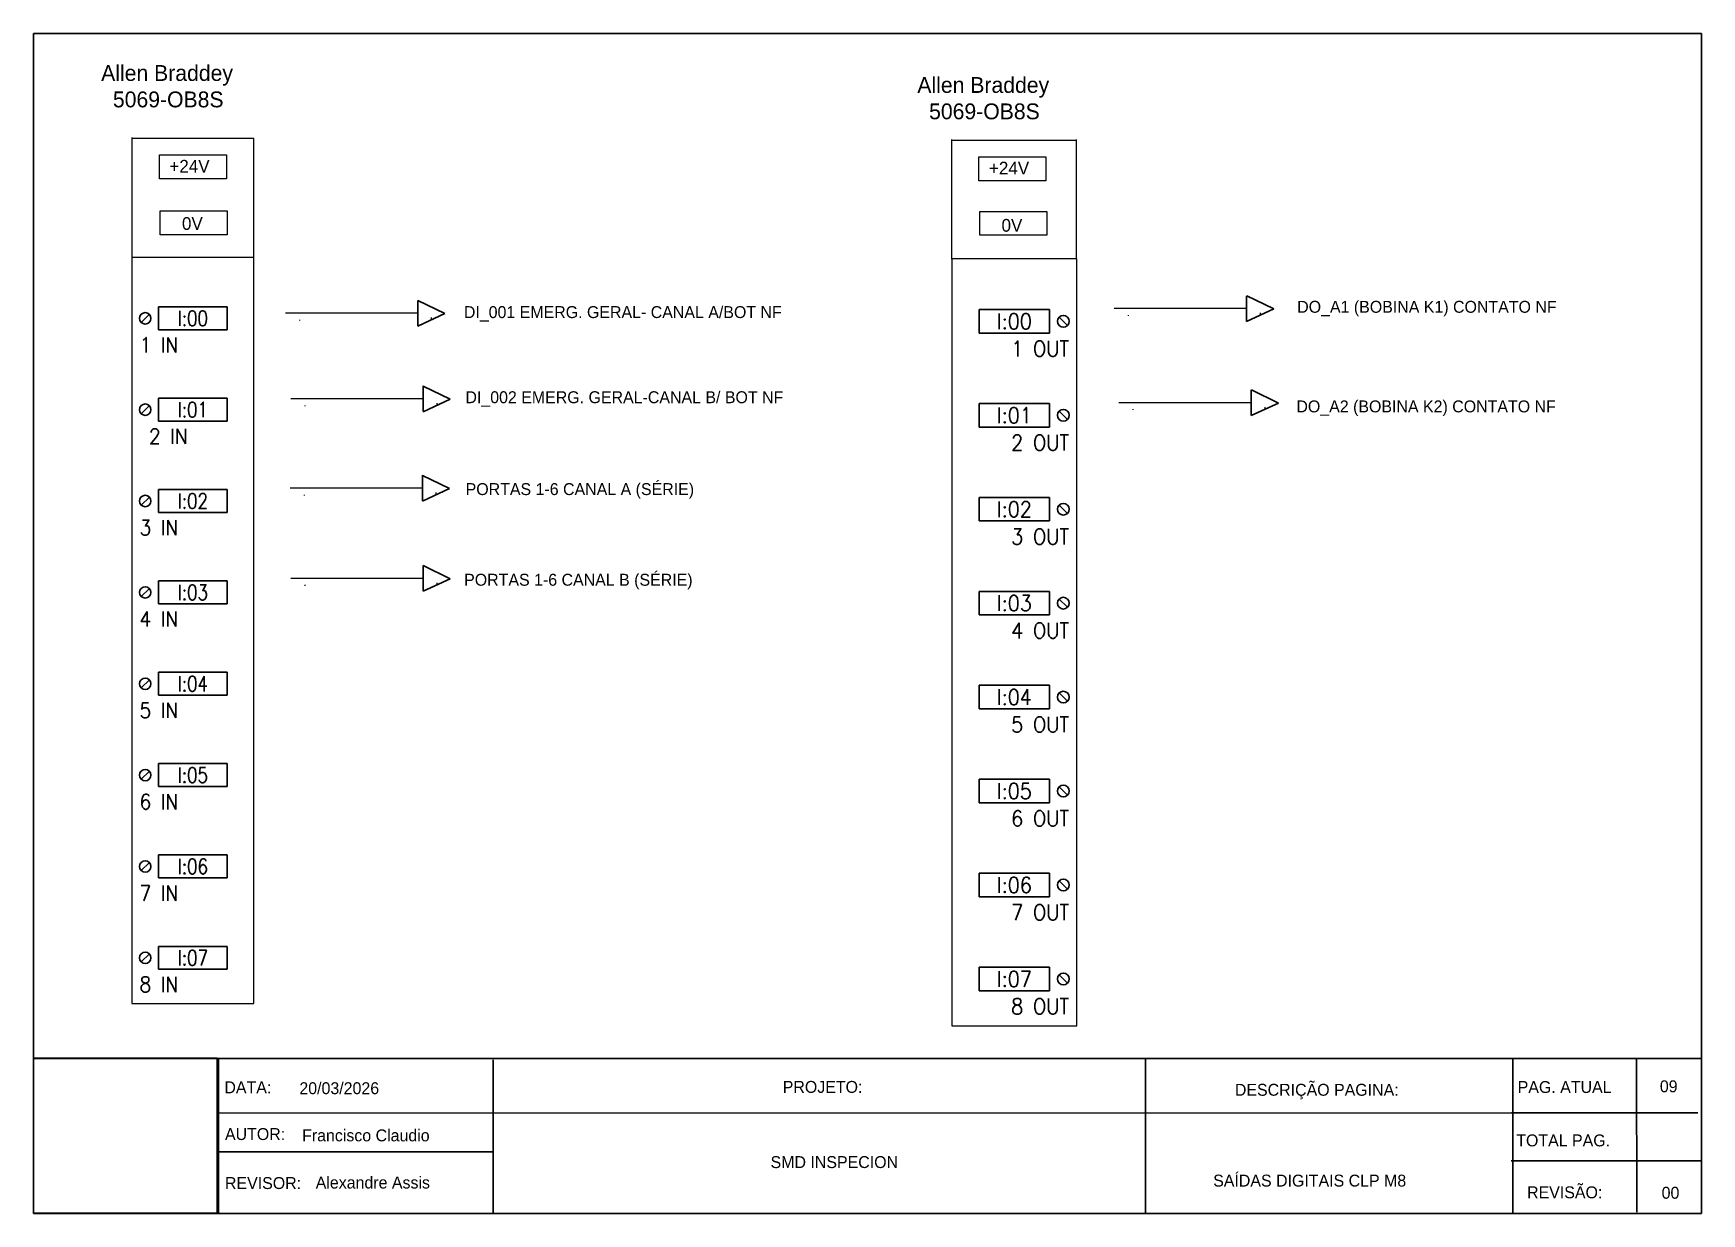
# Model space of a CAD drawing. Extents: x -891 to 6596, y -1 to 298.
# Drawn here: x 2677.7 to 3097.8, y 0.3 to 297.4 of the extents above; entities that cross this region are included whole.
import ezdxf
from ezdxf.enums import TextEntityAlignment as Align

# ---------------------------------------------------------------- set-up
doc = ezdxf.new("R2010")
doc.units = 0
doc.header["$MEASUREMENT"] = 0
for name, color, linetype in [('RED_2.5mm^2', 1, 'Continuous'), ('SYMS', 7, 'Continuous'), ('TAGS', 51, 'Continuous'), ('TERMS', 4, 'Continuous')]:
    doc.layers.add(name, color=color, linetype=linetype)
doc.styles.add('WD', font='romans.shx')
picture_1 = doc.add_image_def('image1.png', size_in_pixel=(222, 187))

# ---------------------------------------------------------------- blocks, each defined once
blk = doc.blocks.new('PLCIO_13C92')
at = {"layer": 'SYMS', "color": 146, "lineweight": 18, "true_color": 0x105689}
for p, q in [((0.5, 0.5), (-0.5, 0.5)), ((-0.5, 0.5), (-0.5, -5.625)), ((0.5, -5.625), (0.5, 0.5)), ((-0.5, -5.625), (0.5, -5.625))]:
    blk.add_line(p, q, dxfattribs=at)
at = {"layer": 'SYMS'}
for p, q in [((-0.357, 0.033), (-0.424, -0.033)), ((0.281, 0.094), (-0.281, 0.094)), ((-0.281, 0.094), (-0.281, -0.094)), ((0.281, -0.094), (0.281, 0.094)), ((-0.281, -0.094), (0.281, -0.094)), ((0.281, -0.656), (-0.281, -0.656)), ((-0.281, -0.656), (-0.281, -0.844)), ((0.281, -0.844), (0.281, -0.656)), ((-0.357, -0.717), (-0.424, -0.783)), ((-0.281, -0.844), (0.281, -0.844)), ((-0.357, -1.467), (-0.424, -1.533)), ((0.281, -1.406), (-0.281, -1.406)), ((-0.281, -1.406), (-0.281, -1.594)), ((0.281, -1.594), (0.281, -1.406)), ((-0.281, -1.594), (0.281, -1.594)), ((0.281, -2.156), (-0.281, -2.156)), ((-0.281, -2.156), (-0.281, -2.344)), ((0.281, -2.344), (0.281, -2.156)), ((-0.357, -2.217), (-0.424, -2.283)), ((-0.281, -2.344), (0.281, -2.344)), ((-0.357, -2.967), (-0.424, -3.033)), ((0.281, -2.906), (-0.281, -2.906)), ((-0.281, -2.906), (-0.281, -3.094)), ((0.281, -3.094), (0.281, -2.906)), ((-0.281, -3.094), (0.281, -3.094)), ((0.281, -3.656), (-0.281, -3.656)), ((-0.281, -3.656), (-0.281, -3.844)), ((0.281, -3.844), (0.281, -3.656)), ((-0.357, -3.717), (-0.424, -3.783)), ((-0.281, -3.844), (0.281, -3.844)), ((-0.357, -4.467), (-0.424, -4.533)), ((0.281, -4.406), (-0.281, -4.406)), ((-0.281, -4.406), (-0.281, -4.594)), ((0.281, -4.594), (0.281, -4.406)), ((-0.281, -4.594), (0.281, -4.594)), ((0.281, -5.156), (-0.281, -5.156)), ((-0.281, -5.156), (-0.281, -5.344)), ((0.281, -5.344), (0.281, -5.156)), ((-0.357, -5.217), (-0.424, -5.283)), ((-0.281, -5.344), (0.281, -5.344))]:
    blk.add_line(p, q, dxfattribs=at)
for centre in [(-0.391, 0), (-0.391, -0.75), (-0.391, -1.5), (-0.391, -2.25), (-0.391, -3), (-0.391, -3.75), (-0.391, -4.5), (-0.391, -5.25)]:
    blk.add_circle(centre, 0.0469, dxfattribs=at)
at = {"layer": 'SYMS', "style": 'WD', "width": 0.9}
for tag, p in [('DESCA01', (1.25, 0.031)), ('DESCB01', (1.25, -0.125)), ('DESCC01', (1.25, -0.281)), ('DESCD01', (1.25, -0.438)), ('DESCE01', (1.25, -0.594)), ('DESCA02', (1.25, -0.719)), ('DESCB02', (1.25, -0.875)), ('DESCC02', (1.25, -1.031)), ('DESCD02', (1.25, -1.188)), ('DESCE02', (1.25, -1.344)), ('DESCA03', (1.25, -1.469)), ('DESCB03', (1.25, -1.625)), ('DESCC03', (1.25, -1.781)), ('DESCD03', (1.25, -1.938)), ('DESCE03', (1.25, -2.094)), ('DESCA04', (1.25, -2.219)), ('DESCB04', (1.25, -2.375)), ('DESCC04', (1.25, -2.531)), ('DESCD04', (1.25, -2.688)), ('DESCE04', (1.25, -2.844)), ('DESCA05', (1.25, -2.969)), ('DESCB05', (1.25, -3.125)), ('DESCC05', (1.25, -3.281)), ('DESCD05', (1.25, -3.438)), ('DESCE05', (1.25, -3.594)), ('DESCA06', (1.25, -3.719)), ('DESCB06', (1.25, -3.875)), ('DESCC06', (1.25, -4.031)), ('DESCD06', (1.25, -4.188)), ('DESCE06', (1.25, -4.344)), ('DESCA07', (1.25, -4.469)), ('DESCB07', (1.25, -4.625)), ('DESCC07', (1.25, -4.781)), ('DESCD07', (1.25, -4.938)), ('DESCE07', (1.25, -5.094)), ('DESCA08', (1.25, -5.219)), ('DESCB08', (1.25, -5.375)), ('DESCC08', (1.25, -5.531)), ('DESCD08', (1.25, -5.688)), ('DESCE08', (1.25, -5.844))]:
    blk.add_attdef(tag, p, '', height=0.125, dxfattribs=at)
at = {"layer": 'SYMS', "style": 'WD', "flags": 1}
for tag, p in [('X4TERM01', (-0.438, 0)), ('X4TERM02', (-0.438, -0.75)), ('X4TERM03', (-0.438, -1.5)), ('X4TERM04', (-0.438, -2.25)), ('X4TERM05', (-0.438, -3)), ('X4TERM06', (-0.438, -3.75)), ('X4TERM07', (-0.438, -4.5)), ('X4TERM08', (-0.438, -5.25))]:
    blk.add_attdef(tag, p, '', height=0.01, dxfattribs=at)
at = {"layer": 'SYMS', "style": 'WD', "width": 0.8}
for tag, p in [('TAGA01', (0, 0)), ('TAGA02', (0, -0.75)), ('TAGA03', (0, -1.5)), ('TAGA04', (0, -2.25)), ('TAGA05', (0, -3)), ('TAGA06', (0, -3.75)), ('TAGA07', (0, -4.5)), ('TAGA08', (0, -5.25))]:
    blk.add_attdef(tag, text='', height=0.125, dxfattribs=at).set_placement(p, align=Align.MIDDLE_CENTER)
at = {"layer": 'SYMS', "style": 'WD', "width": 0.9}
for tag, p in [('TERMDESC01', (-0.625, -0.062)), ('TERMDESC02', (-0.625, -0.812)), ('TERMDESC03', (-0.625, -1.562)), ('TERMDESC04', (-0.625, -2.312)), ('TERMDESC05', (-0.625, -3.062)), ('TERMDESC06', (-0.625, -3.812)), ('TERMDESC07', (-0.625, -4.562)), ('TERMDESC08', (-0.625, -5.312))]:
    blk.add_attdef(tag, text='', height=0.125, dxfattribs=at).set_placement(p, align=Align.TOP_RIGHT)
for tag, p in [('TERM01', (-0.438, -0.156)), ('TERM02', (-0.438, -0.906)), ('TERM03', (-0.438, -1.656)), ('TERM04', (-0.438, -2.406)), ('TERM05', (-0.438, -3.156)), ('TERM06', (-0.438, -3.906)), ('TERM07', (-0.438, -4.656)), ('TERM08', (-0.438, -5.406))]:
    blk.add_attdef(tag, text='', height=0.125, dxfattribs=at).set_placement(p, align=Align.TOP_LEFT)
blk = doc.blocks.new('PLCIO_13E32')
at = {"layer": 'SYMS', "color": 146, "lineweight": 18, "true_color": 0x105689}
for p, q in [((0.5, 0.5), (-0.5, 0.5)), ((-0.5, 0.5), (-0.5, -5.625)), ((0.5, -5.625), (0.5, 0.5)), ((-0.5, -5.625), (0.5, -5.625))]:
    blk.add_line(p, q, dxfattribs=at)
at = {"layer": 'SYMS'}
for p, q in [((0.281, 0.094), (-0.281, 0.094)), ((-0.281, 0.094), (-0.281, -0.094)), ((0.281, -0.094), (0.281, 0.094)), ((0.357, 0.033), (0.424, -0.033)), ((-0.281, -0.094), (0.281, -0.094)), ((0.281, -0.656), (-0.281, -0.656)), ((-0.281, -0.656), (-0.281, -0.844)), ((0.281, -0.844), (0.281, -0.656)), ((0.357, -0.717), (0.424, -0.783)), ((-0.281, -0.844), (0.281, -0.844)), ((0.281, -1.406), (-0.281, -1.406)), ((-0.281, -1.406), (-0.281, -1.594)), ((0.281, -1.594), (0.281, -1.406)), ((-0.281, -1.594), (0.281, -1.594)), ((0.357, -1.467), (0.424, -1.533)), ((0.281, -2.156), (-0.281, -2.156)), ((-0.281, -2.156), (-0.281, -2.344)), ((0.281, -2.344), (0.281, -2.156)), ((0.357, -2.217), (0.424, -2.283)), ((-0.281, -2.344), (0.281, -2.344)), ((0.281, -2.906), (-0.281, -2.906)), ((-0.281, -2.906), (-0.281, -3.094)), ((0.281, -3.094), (0.281, -2.906)), ((0.357, -2.967), (0.424, -3.033)), ((-0.281, -3.094), (0.281, -3.094)), ((0.281, -3.656), (-0.281, -3.656)), ((-0.281, -3.656), (-0.281, -3.844)), ((0.281, -3.844), (0.281, -3.656)), ((0.357, -3.717), (0.424, -3.783)), ((-0.281, -3.844), (0.281, -3.844)), ((0.281, -4.406), (-0.281, -4.406)), ((-0.281, -4.406), (-0.281, -4.594)), ((0.281, -4.594), (0.281, -4.406)), ((0.357, -4.467), (0.424, -4.533)), ((-0.281, -4.594), (0.281, -4.594)), ((0.281, -5.156), (-0.281, -5.156)), ((-0.281, -5.156), (-0.281, -5.344)), ((0.281, -5.344), (0.281, -5.156)), ((0.357, -5.217), (0.424, -5.283)), ((-0.281, -5.344), (0.281, -5.344))]:
    blk.add_line(p, q, dxfattribs=at)
for centre in [(0.391, 0), (0.391, -0.75), (0.391, -1.5), (0.391, -2.25), (0.391, -3), (0.391, -3.75), (0.391, -4.5), (0.391, -5.25)]:
    blk.add_circle(centre, 0.0469, dxfattribs=at)
at = {"layer": 'SYMS', "style": 'WD', "width": 0.9}
for tag, p in [('DESCA01', (-0.688, 0.031)), ('DESCB01', (-0.688, -0.125)), ('DESCC01', (-0.688, -0.281)), ('DESCD01', (-0.688, -0.438)), ('DESCE01', (-0.688, -0.594)), ('DESCA02', (-0.688, -0.719)), ('DESCB02', (-0.688, -0.875)), ('DESCC02', (-0.688, -1.031)), ('DESCD02', (-0.688, -1.188)), ('DESCE02', (-0.688, -1.344)), ('DESCA03', (-0.688, -1.469)), ('DESCB03', (-0.688, -1.625)), ('DESCC03', (-0.688, -1.781)), ('DESCD03', (-0.688, -1.938)), ('DESCE03', (-0.688, -2.094)), ('DESCA04', (-0.688, -2.219)), ('DESCB04', (-0.688, -2.375)), ('DESCC04', (-0.688, -2.531)), ('DESCD04', (-0.688, -2.688)), ('DESCE04', (-0.688, -2.844)), ('DESCA05', (-0.688, -2.969)), ('DESCB05', (-0.688, -3.125)), ('DESCC05', (-0.688, -3.281)), ('DESCD05', (-0.688, -3.438)), ('DESCE05', (-0.688, -3.594)), ('DESCA06', (-0.688, -3.719)), ('DESCB06', (-0.688, -3.875)), ('DESCC06', (-0.688, -4.031)), ('DESCD06', (-0.688, -4.188)), ('DESCE06', (-0.688, -4.344)), ('DESCA07', (-0.688, -4.469)), ('DESCB07', (-0.688, -4.625)), ('DESCC07', (-0.688, -4.781)), ('DESCD07', (-0.688, -4.938)), ('DESCE07', (-0.688, -5.094)), ('DESCA08', (-0.688, -5.219)), ('DESCB08', (-0.688, -5.375)), ('DESCC08', (-0.688, -5.531)), ('DESCD08', (-0.688, -5.688)), ('DESCE08', (-0.688, -5.844))]:
    blk.add_attdef(tag, text='', height=0.125, dxfattribs=at).set_placement(p, align=Align.RIGHT)
for tag, p in [('TAGA01', (0, 0)), ('TAGA02', (0, -0.75)), ('TAGA03', (0, -1.5)), ('TAGA04', (0, -2.25)), ('TAGA05', (0, -3)), ('TAGA06', (0, -3.75)), ('TAGA07', (0, -4.5)), ('TAGA08', (0, -5.25))]:
    blk.add_attdef(tag, text='', height=0.125, dxfattribs=at).set_placement(p, align=Align.MIDDLE_CENTER)
at = {"layer": 'SYMS', "style": 'WD', "flags": 1}
for tag, p in [('X1TERM01', (0.438, 0)), ('X1TERM02', (0.438, -0.75)), ('X1TERM03', (0.438, -1.5)), ('X1TERM04', (0.438, -2.25)), ('X1TERM05', (0.438, -3)), ('X1TERM06', (0.438, -3.75)), ('X1TERM07', (0.438, -4.5)), ('X1TERM08', (0.438, -5.25))]:
    blk.add_attdef(tag, p, '', height=0.01, dxfattribs=at)
at = {"layer": 'SYMS', "style": 'WD', "width": 0.9}
for tag, p in [('TERMDESC01', (0.625, -0.062)), ('TERMDESC02', (0.625, -0.812)), ('TERMDESC03', (0.625, -1.562)), ('TERMDESC04', (0.625, -2.312)), ('TERMDESC05', (0.625, -3.062)), ('TERMDESC06', (0.625, -3.812)), ('TERMDESC07', (0.625, -4.562)), ('TERMDESC08', (0.625, -5.312))]:
    blk.add_attdef(tag, text='', height=0.125, dxfattribs=at).set_placement(p, align=Align.TOP_LEFT)
for tag, p in [('TERM01', (0.438, -0.156)), ('TERM02', (0.438, -0.906)), ('TERM03', (0.438, -1.656)), ('TERM04', (0.438, -2.406)), ('TERM05', (0.438, -3.156)), ('TERM06', (0.438, -3.906)), ('TERM07', (0.438, -4.656)), ('TERM08', (0.438, -5.406))]:
    blk.add_attdef(tag, text='', height=0.125, dxfattribs=at).set_placement(p, align=Align.TOP_RIGHT)

msp = doc.modelspace()

# ---------------------------------------------------------------- linework, layer by layer
for p, q in [((3097.767, 297.389), (2677.767, 297.389)), ((2677.767, 297.389), (2677.767, 0.389)), ((3097.767, 0.389), (3097.767, 297.389)), ((2724.316, 0.509), (2724.315, 39.15)), ((2793.497, 0.321), (2793.488, 38.991)), ((2957.767, 0.389), (2957.753, 39.223)), ((3081.418, 0.721), (3081.394, 39.447)), ((2677.767, 0.389), (3097.767, 0.389))]:
    msp.add_line(p, q)
at = {"color": 146, "true_color": 0x105689}
for p, q in [((2983.195, 231.37), (2983.178, 224.896)), ((2983.219, 231.332), (2990.019, 228.016)), ((2774.52, 230.195), (2774.504, 223.721)), ((2781.344, 226.841), (2774.528, 223.697)), ((2774.544, 230.157), (2781.344, 226.841)), ((2990.019, 228.016), (2983.203, 224.872)), ((2775.891, 208.669), (2775.875, 202.194)), ((2775.915, 208.63), (2782.715, 205.314)), ((2984.37, 207.691), (2984.353, 201.217)), ((2984.394, 207.653), (2991.194, 204.337)), ((2782.715, 205.314), (2775.899, 202.17)), ((2991.194, 204.337), (2984.378, 201.193)), ((2775.695, 186.164), (2775.679, 179.689)), ((2775.719, 186.125), (2782.519, 182.809)), ((2782.519, 182.809), (2775.703, 179.665)), ((2775.891, 163.463), (2775.875, 156.988)), ((2782.715, 160.109), (2775.899, 156.964)), ((2775.915, 163.424), (2782.715, 160.109))]:
    msp.add_line(p, q, dxfattribs=at)
at = {"linetype": 'Continuous'}
for p, q in [((2677.926, 39.404), (3097.764, 39.406)), ((3050.229, 39.409), (3050.234, 0.334)), ((3049.934, 25.649), (2724.118, 25.612)), ((3049.876, 25.673), (3096.794, 25.673)), ((2724.213, 15.874), (2793.493, 15.889)), ((3049.786, 13.591), (3097.607, 13.591))]:
    msp.add_line(p, q, dxfattribs=at)
at = {"layer": 'RED_2.5mm^2', "color": 146, "lineweight": 18, "true_color": 0x105689}
for p, q in [((2774.456, 226.932), (2741.221, 226.932)), ((2774.517, 226.919), (2774.517, 227.101)), ((2983.131, 228.107), (2949.895, 228.107)), ((2983.192, 228.094), (2983.192, 228.276)), ((2986.695, 226.451), (2986.695, 227.023)), ((2744.724, 225.288), (2744.724, 225.107)), ((2778.021, 225.275), (2778.021, 225.848)), ((2953.399, 226.463), (2953.398, 226.282)), ((2775.827, 205.405), (2742.591, 205.405)), ((2746.095, 203.761), (2746.095, 203.58)), ((2775.888, 205.393), (2775.888, 205.574)), ((2779.391, 203.749), (2779.391, 204.322)), ((2984.306, 204.428), (2951.07, 204.428)), ((2954.574, 202.784), (2954.573, 202.602)), ((2984.366, 204.415), (2984.367, 204.596)), ((2987.87, 202.771), (2987.87, 203.344)), ((2775.631, 182.9), (2742.395, 182.9)), ((2745.899, 181.256), (2745.899, 181.075)), ((2775.692, 182.888), (2775.692, 183.069)), ((2779.196, 181.244), (2779.196, 181.816)), ((2775.827, 160.199), (2742.591, 160.199)), ((2775.888, 160.187), (2775.888, 160.368)), ((2746.095, 158.555), (2746.095, 158.374)), ((2779.391, 158.543), (2779.391, 159.116))]:
    msp.add_line(p, q, dxfattribs=at)
at = {"layer": 'SYMS', "color": 146, "lineweight": 18, "true_color": 0x105689}
for p, q in [((2702.623, 240.998), (2702.623, 271.158)), ((2702.701, 270.991), (2733.226, 270.991)), ((2733.237, 240.975), (2733.226, 270.916)), ((2908.969, 240.534), (2908.969, 270.694)), ((2909.047, 270.528), (2940.384, 270.551)), ((2940.414, 240.763), (2940.404, 270.704))]:
    msp.add_line(p, q, dxfattribs=at)
at = {"layer": 'SYMS', "color": 7, "lineweight": 18}
for points in [[(2709.458, 266.797), (2726.338, 266.797), (2726.338, 260.773), (2709.458, 260.773)], [(2915.805, 266.334), (2932.685, 266.334), (2932.685, 260.309), (2915.805, 260.309)], [(2709.627, 252.747), (2726.507, 252.747), (2726.507, 246.722), (2709.627, 246.722)], [(2916.042, 252.582), (2932.922, 252.582), (2932.922, 246.557), (2916.042, 246.557)]]:
    msp.add_lwpolyline(points, close=True, dxfattribs=at)

# ---------------------------------------------------------------- block references
at = {"layer": 'SYMS', "color": 146, "lineweight": 18, "true_color": 0x105689}
ref = msp.add_blockref('PLCIO_13C92', (2717.892, 225.665), dxfattribs=dict(at, xscale=30.65760048429496, yscale=30.65760048429496, zscale=30.65760048429496))
ref.add_attrib('TERM01', '1 IN', dxfattribs={"layer": 'TERMS', "height": 3.8322, "style": 'WD', "width": 0.9}).set_placement((2704.48, 220.875), align=Align.TOP_LEFT)
ref.add_attrib('TAGA01', 'I:00', dxfattribs={"layer": 'TAGS', "height": 3.8322, "style": 'WD', "width": 0.8}).set_placement((2717.892, 225.665), align=Align.MIDDLE_CENTER)
ref.add_attrib('TERM02', ' 2 IN', dxfattribs={"layer": 'TERMS', "height": 3.8322, "style": 'WD', "width": 0.9}).set_placement((2704.48, 197.881), align=Align.TOP_LEFT)
ref.add_attrib('TAGA02', 'I:01', dxfattribs={"layer": 'TAGS', "height": 3.8322, "style": 'WD', "width": 0.8}).set_placement((2717.892, 202.672), align=Align.MIDDLE_CENTER)
ref.add_attrib('TERM03', '3 IN', dxfattribs={"layer": 'TERMS', "height": 3.8322, "style": 'WD', "width": 0.9}).set_placement((2704.48, 174.888), align=Align.TOP_LEFT)
ref.add_attrib('TAGA03', 'I:02', dxfattribs={"layer": 'TAGS', "height": 3.8322, "style": 'WD', "width": 0.8}).set_placement((2717.892, 179.678), align=Align.MIDDLE_CENTER)
ref.add_attrib('TERM04', '4 IN', dxfattribs={"layer": 'TERMS', "height": 3.8322, "style": 'WD', "width": 0.9}).set_placement((2704.48, 151.895), align=Align.TOP_LEFT)
ref.add_attrib('TAGA04', 'I:03', dxfattribs={"layer": 'TAGS', "height": 3.8322, "style": 'WD', "width": 0.8}).set_placement((2717.892, 156.685), align=Align.MIDDLE_CENTER)
ref.add_attrib('TERM05', '5 IN', dxfattribs={"layer": 'TERMS', "height": 3.8322, "style": 'WD', "width": 0.9}).set_placement((2704.48, 128.902), align=Align.TOP_LEFT)
ref.add_attrib('TAGA05', 'I:04', dxfattribs={"layer": 'TAGS', "height": 3.8322, "style": 'WD', "width": 0.8}).set_placement((2717.892, 133.692), align=Align.MIDDLE_CENTER)
ref.add_attrib('TERM06', '6 IN', dxfattribs={"layer": 'TERMS', "height": 3.8322, "style": 'WD', "width": 0.9}).set_placement((2704.48, 105.909), align=Align.TOP_LEFT)
ref.add_attrib('TAGA06', 'I:05', dxfattribs={"layer": 'TAGS', "height": 3.8322, "style": 'WD', "width": 0.8}).set_placement((2717.892, 110.699), align=Align.MIDDLE_CENTER)
ref.add_attrib('TERM07', '7 IN', dxfattribs={"layer": 'TERMS', "height": 3.8322, "style": 'WD', "width": 0.9}).set_placement((2704.48, 82.915), align=Align.TOP_LEFT)
ref.add_attrib('TAGA07', 'I:06', dxfattribs={"layer": 'TAGS', "height": 3.8322, "style": 'WD', "width": 0.8}).set_placement((2717.892, 87.706), align=Align.MIDDLE_CENTER)
ref.add_attrib('TERM08', '8 IN', dxfattribs={"layer": 'TERMS', "height": 3.8322, "style": 'WD', "width": 0.9}).set_placement((2704.48, 59.922), align=Align.TOP_LEFT)
ref.add_attrib('TAGA08', 'I:07', dxfattribs={"layer": 'TAGS', "height": 3.8322, "style": 'WD', "width": 0.8}).set_placement((2717.892, 64.712), align=Align.MIDDLE_CENTER)
ref = msp.add_blockref('PLCIO_13E32', (2924.73, 224.914), dxfattribs=dict(at, xscale=31.52806183282049, yscale=31.52806183282049, zscale=31.52806183282049))
ref.add_attrib('TERM01', '1 OUT', dxfattribs={"layer": 'TERMS', "height": 3.941, "style": 'WD', "width": 0.9}).set_placement((2938.523, 219.987), align=Align.TOP_RIGHT)
ref.add_attrib('TAGA01', 'I:00', dxfattribs={"layer": 'TAGS', "height": 3.941, "style": 'WD', "width": 0.9}).set_placement((2924.73, 224.914), align=Align.MIDDLE_CENTER)
ref.add_attrib('TERM02', '2 OUT', dxfattribs={"layer": 'TERMS', "height": 3.941, "style": 'WD', "width": 0.9}).set_placement((2938.523, 196.341), align=Align.TOP_RIGHT)
ref.add_attrib('TAGA02', 'I:01', dxfattribs={"layer": 'TAGS', "height": 3.941, "style": 'WD', "width": 0.9}).set_placement((2924.73, 201.268), align=Align.MIDDLE_CENTER)
ref.add_attrib('TERM03', '3 OUT', dxfattribs={"layer": 'TERMS', "height": 3.941, "style": 'WD', "width": 0.9}).set_placement((2938.523, 172.695), align=Align.TOP_RIGHT)
ref.add_attrib('TAGA03', 'I:02', dxfattribs={"layer": 'TAGS', "height": 3.941, "style": 'WD', "width": 0.9}).set_placement((2924.73, 177.622), align=Align.MIDDLE_CENTER)
ref.add_attrib('TERM04', '4 OUT', dxfattribs={"layer": 'TERMS', "height": 3.941, "style": 'WD', "width": 0.9}).set_placement((2938.523, 149.049), align=Align.TOP_RIGHT)
ref.add_attrib('TAGA04', 'I:03', dxfattribs={"layer": 'TAGS', "height": 3.941, "style": 'WD', "width": 0.9}).set_placement((2924.73, 153.976), align=Align.MIDDLE_CENTER)
ref.add_attrib('TERM05', '5 OUT', dxfattribs={"layer": 'TERMS', "height": 3.941, "style": 'WD', "width": 0.9}).set_placement((2938.523, 125.403), align=Align.TOP_RIGHT)
ref.add_attrib('TAGA05', 'I:04', dxfattribs={"layer": 'TAGS', "height": 3.941, "style": 'WD', "width": 0.9}).set_placement((2924.73, 130.329), align=Align.MIDDLE_CENTER)
ref.add_attrib('TERM06', '6 OUT', dxfattribs={"layer": 'TERMS', "height": 3.941, "style": 'WD', "width": 0.9}).set_placement((2938.523, 101.757), align=Align.TOP_RIGHT)
ref.add_attrib('TAGA06', 'I:05', dxfattribs={"layer": 'TAGS', "height": 3.941, "style": 'WD', "width": 0.9}).set_placement((2924.73, 106.683), align=Align.MIDDLE_CENTER)
ref.add_attrib('TERM07', '7 OUT', dxfattribs={"layer": 'TERMS', "height": 3.941, "style": 'WD', "width": 0.9}).set_placement((2938.523, 78.111), align=Align.TOP_RIGHT)
ref.add_attrib('TAGA07', 'I:06', dxfattribs={"layer": 'TAGS', "height": 3.941, "style": 'WD', "width": 0.9}).set_placement((2924.73, 83.037), align=Align.MIDDLE_CENTER)
ref.add_attrib('TERM08', '8 OUT', dxfattribs={"layer": 'TERMS', "height": 3.941, "style": 'WD', "width": 0.9}).set_placement((2938.523, 54.465), align=Align.TOP_RIGHT)
ref.add_attrib('TAGA08', 'I:07', dxfattribs={"layer": 'TAGS', "height": 3.941, "style": 'WD', "width": 0.9}).set_placement((2924.73, 59.391), align=Align.MIDDLE_CENTER)

# ---------------------------------------------------------------- texts
for s, p in [('DI_001 EMERG. GERAL- CANAL A/BOT NF', (2786.132, 225.733)), ('DO_A1 (BOBINA K1) CONTATO NF', (2995.939, 227.065)), ('DI_002 EMERG. GERAL-CANAL B/ BOT NF', (2786.523, 204.308)), ('DO_A2 (BOBINA K2) CONTATO NF', (2995.737, 201.998)), ('PORTAS 1-6 CANAL A (SÉRIE)', (2786.578, 181.179)), ('PORTAS 1-6 CANAL B (SÉRIE)', (2786.199, 158.363)), ('PROJETO:', (2866.414, 30.718)), ('DESCRIÇÃO PAGINA:', (2980.251, 29.989)), ('PAG. ATUAL', (3051.456, 30.684)), ('09', (3087.246, 30.866)), ('DATA:', (2725.837, 30.601)), ('20/03/2026', (2744.718, 30.386)), ('AUTOR:', (2725.985, 18.843)), ('Francisco Claudio', (2745.403, 18.514)), ('TOTAL PAG.', (3051.093, 17.249)), ('SMD INSPECION', (2863.353, 11.792)), ('REVISOR:', (2725.985, 6.514)), ('Alexandre Assis', (2748.83, 6.642)), ('SAÍDAS DIGITAIS CLP M8', (2974.785, 7.13)), ('REVISÃO:', (3053.818, 4.177)), ('00', (3087.698, 4.073))]:
    msp.add_text(s, height=3).set_placement(p)
at = {"attachment_point": 1}
for s, width, gutter_width, heights, insert, char_height in [('{\\C242;\\c2564301;Allen Braddey\\P  5069-OB8S}', 48.12017, 19.932, [23.919], (2694.806, 289.406), 3.98649), ('{\\C242;\\c2564301;Allen Braddey\\P  5069-OB8S}', 48.12017, 19.932, [23.919], (2900.304, 286.397), 3.98649), ('{\\C40;\\c3266552;+24V}', 27.09318, 16.021, [19.226], (2711.987, 265.545), 3.20429), ('{\\C40;\\c3266552;+24V}', 27.09318, 16.021, [19.226], (2918.334, 265.082), 3.20429), ('{\\C40;\\c3266552;0V}', 27.09318, 16.021, [19.226], (2715.153, 251.137), 3.20429), ('{\\C40;\\c3266552;0V}', 27.09318, 16.021, [19.226], (2921.5, 250.674), 3.20429)]:
    msp.add_mtext_dynamic_manual_height_columns(s, width=width, gutter_width=gutter_width, heights=heights, dxfattribs=dict(at, insert=insert, char_height=char_height))

# ---------------------------------------------------------------- pictures from other files: only their frames are drawn
at = {"linetype": 'Continuous'}
image = msp.add_image(picture_1, insert=(2677.742, 0.444), size_in_units=(46.298, 38.999), dxfattribs=at)
image.dxf.flags = 7

doc.saveas('drawing.dxf')
